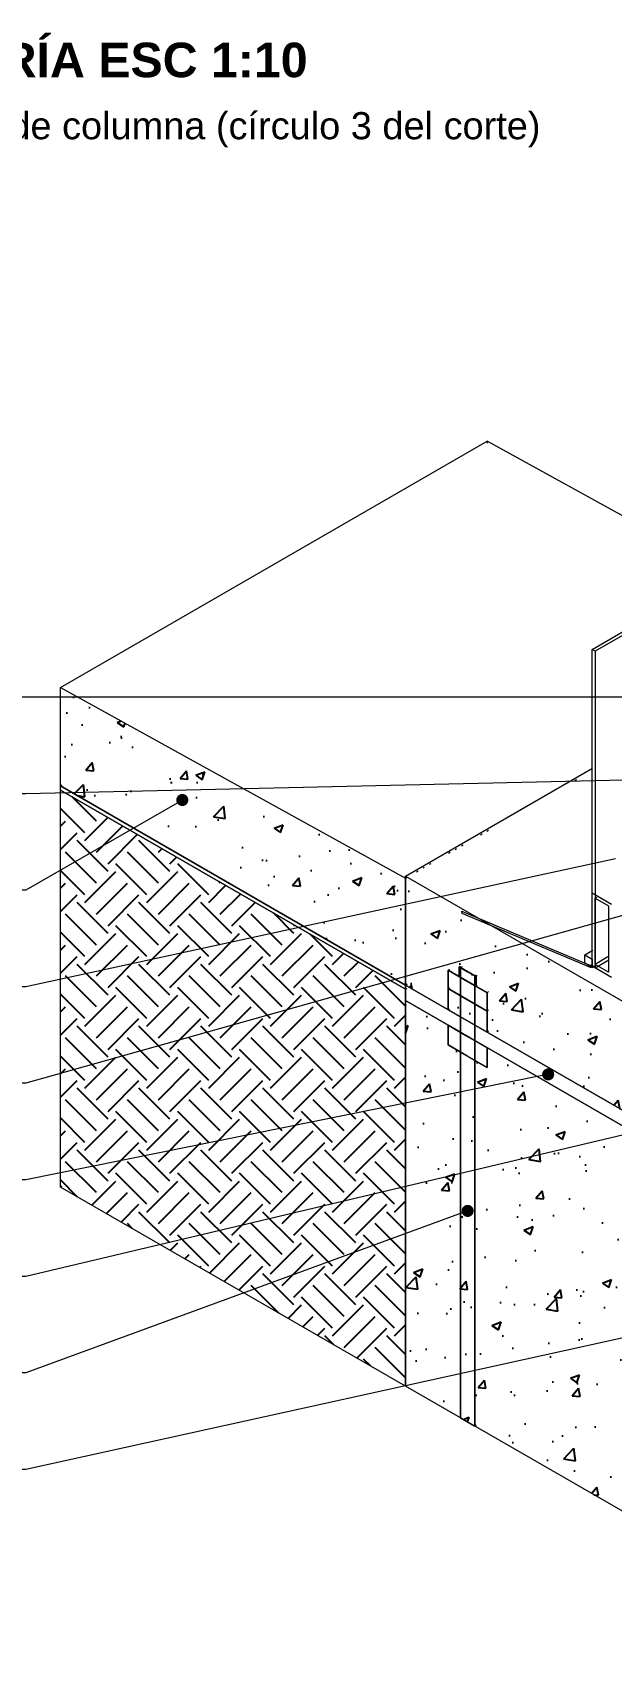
# Model space of a CAD drawing. Header units: millimetres. Extents: x 0 to 297, y 0 to 420.
# Drawn here: x 56.7 to 90.3, y 61.1 to 156 of the extents above; entities that cross this region are included whole.
import ezdxf

# ---------------------------------------------------------------- set-up
doc = ezdxf.new("R2010")
doc.units = ezdxf.units.MM
for name, color, linetype in [('2-DETALLES-ARISTAS', 7, 'Continuous'), ('2-DETALLES-RAYADOS', 8, 'Continuous'), ('3-TEXTOS', 7, 'Continuous')]:
    doc.layers.add(name, color=color, linetype=linetype)
doc.styles.add('ARIAL', font='arial.ttf')
doc.styles.add('ARIAL-NEGRITA', font='arialbd.ttf')

msp = doc.modelspace()

# ---------------------------------------------------------------- hatches: boundary and pattern name
at = {"layer": '2-DETALLES-RAYADOS'}
h = msp.add_hatch(dxfattribs=at)
h.set_pattern_fill('AR-CONC', scale=0.03)
h.paths.add_polyline_path([(58.306, 117.995), (58.306, 112.28), (58.306, 112.28), (78.317, 100.726), (78.317, 106.931)])
h.paths.add_polyline_path([(65.725, 111.431), (65.72, 111.397), (65.712, 111.364), (65.7, 111.331), (65.686, 111.3), (65.668, 111.271), (65.648, 111.243), (65.624, 111.218), (65.599, 111.194), (65.571, 111.174), (65.542, 111.157), (65.511, 111.142), (65.478, 111.13), (65.445, 111.122), (65.411, 111.117), (65.377, 111.115), (65.342, 111.117), (65.309, 111.122), (65.275, 111.13), (65.243, 111.142), (65.212, 111.157), (65.182, 111.174), (65.155, 111.194), (65.129, 111.218), (65.106, 111.243), (65.086, 111.271), (65.068, 111.3), (65.054, 111.331), (65.042, 111.364), (65.034, 111.397), (65.029, 111.431), (65.027, 111.465), (65.029, 111.5), (65.034, 111.534), (65.042, 111.567), (65.054, 111.599), (65.068, 111.63), (65.086, 111.66), (65.106, 111.687), (65.129, 111.713), (65.155, 111.736), (65.182, 111.756), (65.212, 111.774), (65.243, 111.789), (65.275, 111.8), (65.309, 111.809), (65.342, 111.814), (65.377, 111.815), (65.411, 111.814), (65.445, 111.809), (65.478, 111.8), (65.511, 111.789), (65.542, 111.774), (65.571, 111.756), (65.599, 111.736), (65.624, 111.713), (65.648, 111.687), (65.668, 111.66), (65.686, 111.63), (65.7, 111.599), (65.712, 111.567), (65.72, 111.534), (65.725, 111.5), (65.727, 111.465)])
h = msp.add_hatch(dxfattribs=at)
h.set_pattern_fill('EARTH', scale=0.4, angle=45)
h.paths.add_polyline_path([(78.317, 100.481), (78.317, 100.481), (64.718, 108.333), (58.306, 112.035), (58.306, 89.009), (58.306, 89.009), (58.306, 89.009), (58.306, 89.009), (78.317, 77.456), (78.317, 99.828)])
h = msp.add_hatch(dxfattribs=at)
h.set_pattern_fill('AR-CONC', scale=0.03)
h.paths.add_polyline_path([(93.838, 91.765), (93.838, 98.093), (78.317, 107.054), (78.317, 100.726)])
h = msp.add_hatch(dxfattribs=at)
h.set_pattern_fill('AR-CONC', scale=0.03)
h.paths.add_polyline_path([(93.838, 86.05), (93.838, 90.867), (83.926, 96.589), (78.317, 99.828), (78.317, 77.456), (102.854, 63.29), (102.854, 84.519), (102.146, 84.927), (102.146, 86.07), (102.854, 85.662), (102.854, 85.662), (94.862, 90.276), (94.862, 85.805), (94.817, 85.672), (94.686, 85.56), (93.838, 86.05)])
h.paths.add_polyline_path([(82.266, 87.555), (82.258, 87.522), (82.246, 87.49), (82.232, 87.459), (82.214, 87.429), (82.194, 87.402), (82.171, 87.376), (82.145, 87.353), (82.118, 87.333), (82.088, 87.315), (82.057, 87.3), (82.025, 87.289), (81.991, 87.28), (81.958, 87.275), (81.923, 87.274), (81.889, 87.275), (81.855, 87.28), (81.822, 87.289), (81.789, 87.3), (81.758, 87.315), (81.729, 87.333), (81.701, 87.353), (81.676, 87.376), (81.652, 87.402), (81.632, 87.429), (81.614, 87.459), (81.6, 87.49), (81.588, 87.522), (81.58, 87.555), (81.575, 87.589), (81.573, 87.624), (81.575, 87.658), (81.58, 87.692), (81.588, 87.725), (81.6, 87.758), (81.614, 87.789), (81.632, 87.818), (81.652, 87.846), (81.676, 87.871), (81.701, 87.894), (81.729, 87.915), (81.758, 87.932), (81.789, 87.947), (81.822, 87.959), (81.855, 87.967), (81.889, 87.972), (81.923, 87.974), (81.958, 87.972), (81.991, 87.967), (82.025, 87.959), (82.057, 87.947), (82.088, 87.932), (82.118, 87.915), (82.145, 87.894), (82.171, 87.871), (82.194, 87.846), (82.214, 87.818), (82.232, 87.789), (82.246, 87.758), (82.258, 87.725), (82.266, 87.692), (82.271, 87.658), (82.273, 87.624), (82.271, 87.589)])
h.paths.add_polyline_path([(94.009, 80.812), (94.004, 80.779), (93.996, 80.745), (93.984, 80.713), (93.97, 80.682), (93.952, 80.652), (93.932, 80.625), (93.908, 80.599), (93.883, 80.576), (93.855, 80.556), (93.826, 80.538), (93.795, 80.523), (93.762, 80.512), (93.729, 80.503), (93.695, 80.498), (93.661, 80.497), (93.627, 80.498), (93.593, 80.503), (93.56, 80.512), (93.527, 80.523), (93.496, 80.538), (93.466, 80.556), (93.439, 80.576), (93.414, 80.599), (93.39, 80.625), (93.37, 80.652), (93.352, 80.682), (93.338, 80.713), (93.326, 80.745), (93.318, 80.779), (93.313, 80.812), (93.311, 80.847), (93.313, 80.881), (93.318, 80.915), (93.326, 80.948), (93.338, 80.981), (93.352, 81.012), (93.37, 81.041), (93.39, 81.069), (93.414, 81.094), (93.439, 81.118), (93.466, 81.138), (93.496, 81.155), (93.527, 81.17), (93.56, 81.182), (93.593, 81.19), (93.627, 81.195), (93.661, 81.197), (93.695, 81.195), (93.729, 81.19), (93.762, 81.182), (93.795, 81.17), (93.826, 81.155), (93.855, 81.138), (93.883, 81.118), (93.908, 81.094), (93.932, 81.069), (93.952, 81.041), (93.97, 81.012), (93.984, 80.981), (93.996, 80.948), (94.004, 80.915), (94.009, 80.881), (94.011, 80.847)])
at = {"layer": '3-TEXTOS'}
h = msp.add_hatch(color=7, dxfattribs=at)
h.dxf.hatch_style = 1
h.paths.add_polyline_path([(65.727, 111.465), (65.725, 111.431), (65.72, 111.397), (65.712, 111.364), (65.7, 111.331), (65.686, 111.3), (65.668, 111.271), (65.648, 111.243), (65.624, 111.218), (65.599, 111.194), (65.571, 111.174), (65.542, 111.157), (65.511, 111.142), (65.478, 111.13), (65.445, 111.122), (65.411, 111.117), (65.377, 111.115), (65.342, 111.117), (65.309, 111.122), (65.275, 111.13), (65.243, 111.142), (65.212, 111.157), (65.182, 111.174), (65.155, 111.194), (65.129, 111.218), (65.106, 111.243), (65.086, 111.271), (65.068, 111.3), (65.054, 111.331), (65.042, 111.364), (65.034, 111.397), (65.029, 111.431), (65.027, 111.465), (65.029, 111.5), (65.034, 111.534), (65.042, 111.567), (65.054, 111.599), (65.068, 111.63), (65.086, 111.66), (65.106, 111.687), (65.129, 111.713), (65.155, 111.736), (65.182, 111.756), (65.212, 111.774), (65.243, 111.789), (65.275, 111.8), (65.309, 111.809), (65.342, 111.814), (65.377, 111.815), (65.411, 111.814), (65.445, 111.809), (65.478, 111.8), (65.511, 111.789), (65.542, 111.774), (65.571, 111.756), (65.599, 111.736), (65.624, 111.713), (65.648, 111.687), (65.668, 111.66), (65.686, 111.63), (65.7, 111.599), (65.712, 111.567), (65.72, 111.534), (65.725, 111.5)])
h = msp.add_hatch(color=7, dxfattribs=at)
h.dxf.hatch_style = 1
h.paths.add_polyline_path([(86.94, 95.544), (86.938, 95.509), (86.933, 95.475), (86.925, 95.442), (86.913, 95.41), (86.899, 95.378), (86.881, 95.349), (86.861, 95.322), (86.837, 95.296), (86.812, 95.273), (86.784, 95.253), (86.755, 95.235), (86.724, 95.22), (86.691, 95.209), (86.658, 95.2), (86.624, 95.195), (86.59, 95.194), (86.556, 95.195), (86.522, 95.2), (86.489, 95.209), (86.456, 95.22), (86.425, 95.235), (86.395, 95.253), (86.368, 95.273), (86.342, 95.296), (86.319, 95.322), (86.299, 95.349), (86.281, 95.378), (86.267, 95.41), (86.255, 95.442), (86.247, 95.475), (86.242, 95.509), (86.24, 95.544), (86.242, 95.578), (86.247, 95.612), (86.255, 95.645), (86.267, 95.678), (86.281, 95.709), (86.299, 95.738), (86.319, 95.766), (86.342, 95.791), (86.368, 95.814), (86.395, 95.835), (86.425, 95.852), (86.456, 95.867), (86.489, 95.879), (86.522, 95.887), (86.556, 95.892), (86.59, 95.894), (86.624, 95.892), (86.658, 95.887), (86.691, 95.879), (86.724, 95.867), (86.755, 95.852), (86.784, 95.835), (86.812, 95.814), (86.837, 95.791), (86.861, 95.766), (86.881, 95.738), (86.899, 95.709), (86.913, 95.678), (86.925, 95.645), (86.933, 95.612), (86.938, 95.578)])
h = msp.add_hatch(color=7, dxfattribs=at)
h.dxf.hatch_style = 1
h.paths.add_polyline_path([(82.273, 87.624), (82.271, 87.589), (82.266, 87.555), (82.258, 87.522), (82.246, 87.49), (82.232, 87.459), (82.214, 87.429), (82.194, 87.402), (82.171, 87.376), (82.145, 87.353), (82.118, 87.333), (82.088, 87.315), (82.057, 87.3), (82.025, 87.289), (81.991, 87.28), (81.958, 87.275), (81.923, 87.274), (81.889, 87.275), (81.855, 87.28), (81.822, 87.289), (81.789, 87.3), (81.758, 87.315), (81.729, 87.333), (81.701, 87.353), (81.676, 87.376), (81.652, 87.402), (81.632, 87.429), (81.614, 87.459), (81.6, 87.49), (81.588, 87.522), (81.58, 87.555), (81.575, 87.589), (81.573, 87.624), (81.575, 87.658), (81.58, 87.692), (81.588, 87.725), (81.6, 87.758), (81.614, 87.789), (81.632, 87.818), (81.652, 87.846), (81.676, 87.871), (81.701, 87.894), (81.729, 87.915), (81.758, 87.932), (81.789, 87.947), (81.822, 87.959), (81.855, 87.967), (81.889, 87.972), (81.923, 87.974), (81.958, 87.972), (81.991, 87.967), (82.025, 87.959), (82.057, 87.947), (82.088, 87.932), (82.118, 87.915), (82.145, 87.894), (82.171, 87.871), (82.194, 87.846), (82.214, 87.818), (82.232, 87.789), (82.246, 87.758), (82.258, 87.725), (82.266, 87.692), (82.271, 87.658)])

# ---------------------------------------------------------------- linework, layer by layer
at = {"layer": '2-DETALLES-ARISTAS', "color": 7, "lineweight": 18}
for p, q in [((58.306, 117.995), (83.055, 132.284)), ((103.066, 121.22), (83.055, 132.284)), ((83.055, 132.284), (83.055, 132.178)), ((89.136, 120.2), (90.903, 121.22)), ((90.903, 121.016), (89.312, 120.097)), ((89.312, 120.097), (89.136, 120.2)), ((89.136, 101.828), (89.136, 120.2)), ((89.312, 120.097), (89.312, 101.726)), ((58.306, 117.995), (78.317, 106.931)), ((58.306, 112.28), (58.306, 117.995)), ((78.317, 107.054), (89.162, 113.315)), ((58.399, 112.333), (58.306, 112.28)), ((58.306, 112.28), (58.399, 112.333)), ((78.317, 100.726), (58.306, 112.28)), ((58.306, 112.28), (78.317, 100.726)), ((58.306, 112.035), (58.306, 112.28)), ((78.317, 100.481), (58.306, 112.035)), ((58.306, 112.035), (78.317, 100.481)), ((58.306, 89.009), (58.306, 112.035)), ((88.142, 112.604), (88.235, 112.658)), ((82.673, 109.447), (82.766, 109.5)), ((83.044, 109.661), (83.137, 109.714)), ((80.82, 108.376), (80.912, 108.43)), ((81.19, 108.59), (81.283, 108.644)), ((81.561, 108.805), (81.654, 108.858)), ((78.966, 107.306), (79.058, 107.36)), ((79.337, 107.52), (79.429, 107.574)), ((79.707, 107.734), (79.8, 107.788)), ((78.317, 107.054), (106.672, 90.683)), ((78.317, 100.726), (78.317, 107.054)), ((78.317, 106.931), (78.41, 106.985)), ((78.317, 106.931), (78.317, 100.726)), ((89.136, 106.074), (90.267, 105.421)), ((89.136, 101.828), (89.136, 106.074)), ((89.312, 105.768), (89.405, 105.821)), ((89.312, 101.93), (89.312, 105.768)), ((89.312, 105.768), (90.09, 105.319)), ((81.581, 105.018), (89.04, 101.871)), ((81.595, 104.888), (81.581, 105.018)), ((89.054, 101.741), (81.595, 104.888)), ((90.09, 105.319), (90.09, 101.481)), ((88.711, 102.482), (89.175, 102.749)), ((80.881, 101.613), (80.792, 101.583)), ((80.792, 101.583), (80.792, 100.522)), ((83.055, 100.277), (80.792, 101.583)), ((80.792, 100.522), (80.792, 101.583)), ((80.792, 101.583), (81.923, 100.93)), ((81.507, 101.814), (81.428, 101.788)), ((81.428, 101.788), (81.428, 101.216)), ((82.418, 101.216), (81.428, 101.788)), ((81.428, 101.216), (81.428, 101.788)), ((81.428, 101.788), (81.923, 101.502)), ((81.596, 101.784), (81.499, 101.747)), ((81.499, 101.747), (81.499, 75.619)), ((82.347, 101.257), (81.499, 101.747)), ((81.499, 75.619), (81.499, 101.747)), ((81.499, 101.747), (81.923, 101.502)), ((88.711, 102.482), (89.136, 102.237)), ((88.711, 101.992), (88.711, 102.482)), ((89.136, 101.747), (88.711, 101.992)), ((89.04, 101.871), (89.132, 101.924)), ((89.04, 101.871), (89.054, 101.741)), ((89.054, 101.741), (89.239, 101.848)), ((89.136, 102.237), (89.136, 101.747)), ((89.136, 101.747), (89.321, 101.854)), ((90.267, 101.175), (89.136, 101.828)), ((89.136, 101.828), (89.312, 101.726)), ((90.054, 102.359), (89.312, 101.93)), ((89.312, 101.726), (90.108, 102.186)), ((90.09, 101.481), (89.312, 101.93)), ((78.317, 100.726), (78.41, 100.78)), ((78.41, 100.78), (78.317, 100.726)), ((78.317, 100.726), (78.41, 100.78)), ((78.317, 100.726), (78.41, 100.78)), ((106.672, 84.355), (78.317, 100.726)), ((78.317, 100.726), (106.672, 84.355)), ((78.317, 99.828), (78.317, 100.726)), ((78.317, 100.726), (78.317, 100.481)), ((81.428, 101.216), (81.507, 101.242)), ((81.428, 101.216), (82.418, 100.644)), ((81.923, 100.93), (81.428, 101.216)), ((81.923, 101.502), (82.347, 101.257)), ((81.923, 101.502), (82.418, 101.216)), ((82.418, 100.644), (81.923, 100.93)), ((81.923, 100.93), (83.055, 100.277)), ((82.347, 101.257), (82.412, 101.313)), ((82.347, 75.129), (82.347, 101.257)), ((82.347, 101.257), (82.347, 75.129)), ((82.418, 101.216), (82.479, 101.276)), ((82.418, 100.644), (82.418, 101.216)), ((82.418, 101.216), (82.418, 100.644)), ((82.479, 100.705), (82.418, 100.644)), ((78.317, 100.481), (78.41, 100.535)), ((78.317, 100.481), (78.41, 100.535)), ((78.317, 100.481), (78.317, 77.456)), ((106.672, 83.457), (78.317, 99.828)), ((78.317, 99.828), (106.672, 83.457)), ((78.317, 77.456), (78.317, 99.828)), ((80.792, 100.522), (80.881, 100.552)), ((80.881, 100.552), (80.792, 100.522)), ((80.792, 100.522), (83.055, 99.216)), ((81.923, 99.869), (80.792, 100.522)), ((80.792, 100.522), (80.792, 99.297)), ((83.055, 99.216), (80.792, 100.522)), ((80.792, 99.297), (80.792, 100.522)), ((80.792, 100.522), (81.923, 99.869)), ((83.055, 99.216), (81.923, 99.869)), ((81.923, 99.869), (83.055, 99.216)), ((83.055, 100.277), (83.124, 100.346)), ((83.055, 99.216), (83.055, 100.277)), ((83.055, 100.277), (83.055, 99.216)), ((80.792, 99.297), (80.881, 99.327)), ((80.792, 99.297), (83.055, 97.991)), ((81.923, 98.644), (80.792, 99.297)), ((83.124, 99.285), (83.055, 99.216)), ((83.055, 99.216), (83.124, 99.285)), ((83.055, 97.991), (83.055, 99.216)), ((83.055, 99.216), (83.055, 97.991)), ((80.792, 98.399), (80.792, 97.256)), ((83.055, 97.093), (80.792, 98.399)), ((80.792, 97.256), (80.792, 98.399)), ((80.792, 98.399), (81.923, 97.746)), ((83.055, 97.991), (81.923, 98.644)), ((83.124, 98.06), (83.055, 97.991)), ((80.792, 97.256), (83.055, 95.95)), ((81.923, 96.603), (80.792, 97.256)), ((81.923, 97.746), (83.055, 97.093)), ((83.055, 95.95), (83.055, 97.093)), ((83.055, 97.093), (83.055, 95.95)), ((83.055, 95.95), (81.923, 96.603)), ((58.399, 89.063), (58.306, 89.009)), ((78.317, 77.456), (58.306, 89.009)), ((106.672, 61.085), (78.317, 77.456)), ((81.499, 75.619), (82.347, 75.129)), ((81.923, 75.374), (81.499, 75.619)), ((82.347, 75.129), (81.923, 75.374)), ((82.412, 75.185), (82.347, 75.129))]:
    msp.add_line(p, q, dxfattribs=at)
at = {"layer": '3-TEXTOS', "color": 7, "lineweight": 15}
for points in [[(95.008, 117.426), (56.306, 117.426), (52.906, 117.426)], [(96.069, 112.723), (56.306, 111.826), (52.906, 111.826)], [(65.074, 111.29), (56.306, 106.226), (52.906, 106.226)], [(90.491, 108.043), (56.306, 100.626), (52.906, 100.626)], [(95.658, 106.104), (56.306, 95.026), (52.906, 95.026)], [(86.247, 95.474), (56.306, 89.426), (52.906, 89.426)], [(96.856, 93.422), (56.306, 83.826), (52.906, 83.826)], [(81.595, 87.503), (56.306, 78.226), (52.906, 78.226)], [(93.319, 80.772), (56.306, 72.626), (52.906, 72.626)]]:
    msp.add_lwpolyline(points, dxfattribs=at)

# ---------------------------------------------------------------- texts
at = {"layer": '3-TEXTOS', "color": 7}
for s, height, style, p in [('DETALLE 3 · AXONOMETRÍA ESC 1:10', 2.00429, 'ARIAL-NEGRITA', (20.998, 153.403)), ('Arranque del frente integral y base de columna (círculo 3 del corte)', 1.57426, 'ARIAL', (20.998, 149.803))]:
    msp.add_text(s, height=height, dxfattribs=dict(at, style=style)).set_placement(p)

doc.saveas('drawing.dxf')
